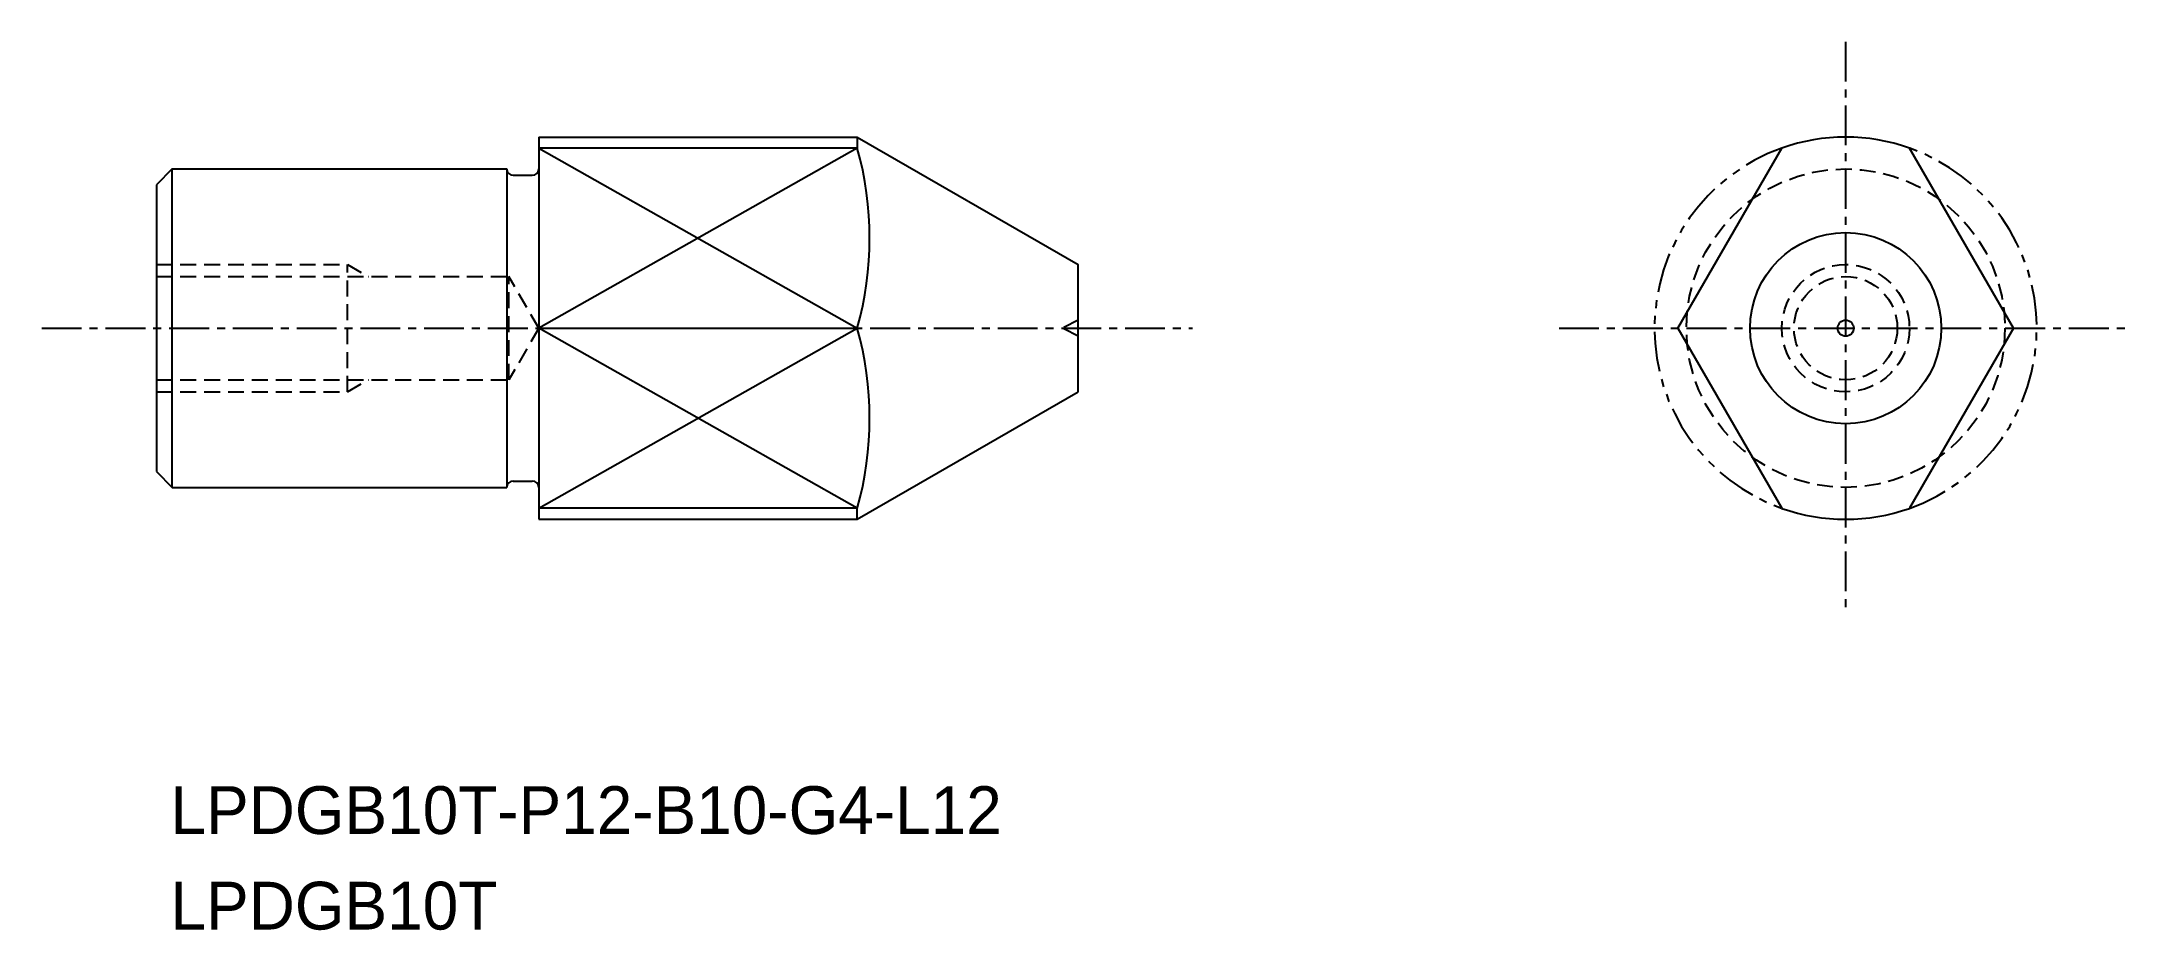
# Model space of a CAD drawing. Extents: x -1433.2 to -1367.6, y -547.6 to -519.7.
import ezdxf

# ---------------------------------------------------------------- set-up
doc = ezdxf.new("R2010")
doc.units = 0
for name, pattern in [('CENTER', [2, 1.25, -0.25, 0.25, -0.25]), ('DASHED', [0.75, 0.5, -0.25]), ('PHANTOM', [2.5, 1.25, -0.25, 0.25, -0.25, 0.25, -0.25])]:
    doc.linetypes.add(name, pattern=pattern)
doc.layers.get('0').update_dxf_attribs({"linetype": 'CONTINUOUS'})
doc.layers.add('CENTER', color=1, linetype='CENTER')

msp = doc.modelspace()

# ---------------------------------------------------------------- linework, layer by layer
at = {"color": 7, "linetype": 'CONTINUOUS'}
for p, q in [((-1417.597, -522.698), (-1417.597, -534.698)), ((-1417.597, -522.698), (-1407.597, -522.698)), ((-1407.597, -522.698), (-1407.597, -523.041)), ((-1407.597, -522.698), (-1400.669, -526.698)), ((-1407.597, -523.041), (-1417.597, -523.041)), ((-1381.844, -528.698), (-1378.578, -523.041)), ((-1371.312, -528.698), (-1374.578, -523.041)), ((-1429.097, -523.698), (-1429.597, -524.198)), ((-1429.097, -523.698), (-1418.597, -523.698)), ((-1429.097, -533.698), (-1429.097, -523.698)), ((-1418.597, -523.698), (-1418.597, -533.698)), ((-1418.397, -523.898), (-1417.797, -523.898)), ((-1429.597, -524.198), (-1429.597, -533.198)), ((-1400.669, -530.698), (-1400.669, -526.698)), ((-1417.597, -528.698), (-1407.597, -528.698)), ((-1381.844, -528.698), (-1378.578, -534.354)), ((-1371.312, -528.698), (-1374.578, -534.354)), ((-1407.597, -534.698), (-1400.669, -530.698)), ((-1429.597, -533.198), (-1429.097, -533.698)), ((-1429.097, -533.698), (-1418.597, -533.698)), ((-1418.397, -533.498), (-1417.797, -533.498)), ((-1407.597, -534.354), (-1417.597, -534.354)), ((-1407.597, -534.698), (-1407.597, -534.354)), ((-1417.597, -534.698), (-1407.597, -534.698))]:
    msp.add_line(p, q, dxfattribs=at)
at = {"color": 3, "linetype": 'CONTINUOUS'}
for p, q in [((-1407.597, -523.041), (-1417.597, -528.698)), ((-1417.597, -523.041), (-1407.597, -528.698)), ((-1417.597, -534.354), (-1407.597, -528.698)), ((-1407.597, -534.354), (-1417.597, -528.698))]:
    msp.add_line(p, q, dxfattribs=at)
at = {"color": 3, "linetype": 'DASHED'}
for p, q in [((-1429.597, -526.698), (-1423.597, -526.698)), ((-1423.597, -526.698), (-1422.941, -527.077)), ((-1423.597, -530.698), (-1423.597, -526.698)), ((-1429.597, -527.077), (-1418.533, -527.077)), ((-1417.597, -528.698), (-1418.533, -527.077)), ((-1418.533, -530.319), (-1418.533, -527.077)), ((-1417.597, -528.698), (-1418.533, -530.319)), ((-1400.669, -528.446), (-1401.151, -528.698)), ((-1400.669, -528.95), (-1401.151, -528.698)), ((-1429.597, -530.319), (-1418.533, -530.319)), ((-1429.597, -530.698), (-1423.597, -530.698)), ((-1423.597, -530.698), (-1422.941, -530.319))]:
    msp.add_line(p, q, dxfattribs=at)
for radius in [5, 2, 1.621]:
    msp.add_circle((-1376.578, -528.698), radius, dxfattribs=at)
at = {"color": 7, "linetype": 'CONTINUOUS'}
for radius in [3, 0.252]:
    msp.add_circle((-1376.578, -528.698), radius, dxfattribs=at)
for centre, radius, start, end in [((-1376.578, -528.698), 6, 70.52878, 109.47122), ((-1417.802, -525.869), 10.59, 344.50845, 15.49155), ((-1418.397, -523.698), 0.2, 180, 270), ((-1417.797, -523.698), 0.2, 270, 0), ((-1417.802, -531.526), 10.59, 344.50845, 15.49155), ((-1418.397, -533.698), 0.2, 90, 180), ((-1417.797, -533.698), 0.2, 0, 90), ((-1376.578, -528.698), 6, 250.52878, 289.47122)]:
    msp.add_arc(centre, radius, start, end, dxfattribs=at)
at = {"color": 3, "linetype": 'PHANTOM'}
for start, end in [(109.47122, 250.52878), (289.47122, 70.52878)]:
    msp.add_arc((-1376.578, -528.698), 6, start, end, dxfattribs=at)
at = {"layer": 'CENTER', "color": 1, "linetype": 'CENTER'}
for p, q in [((-1376.578, -519.705), (-1376.578, -537.69)), ((-1433.192, -528.698), (-1397.078, -528.698)), ((-1385.57, -528.698), (-1367.585, -528.698))]:
    msp.add_line(p, q, dxfattribs=at)

# ---------------------------------------------------------------- texts
at = {"color": 7, "linetype": 'CONTINUOUS'}
for s, p in [('LPDGB10T-P12-B10-G4-L12', (-1429.152, -544.58)), ('LPDGB10T', (-1429.152, -547.58))]:
    msp.add_text(s, height=1.5, dxfattribs=at).set_placement(p)

doc.saveas('drawing.dxf')
